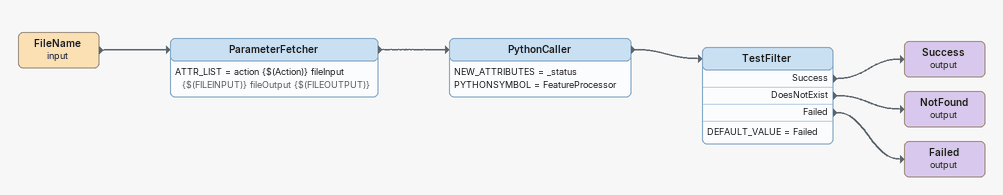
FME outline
FileName (input)
    -> ParameterFetcher
ParameterFetcher
    ATTR_LIST = action {$(Action)} fileInput {$(FILEINPUT)} fileOutput {$(FILEOUTPUT)}
    -> PythonCaller
PythonCaller
    NEW_ATTRIBUTES = _status
    PYTHONSYMBOL = FeatureProcessor
    -> TestFilter
TestFilter
    DEFAULT_VALUE = Failed
    Success -> Success (output)
    DoesNotExist -> NotFound (output)
    Failed -> Failed (output)
Success (output)
NotFound (output)
Failed (output)
